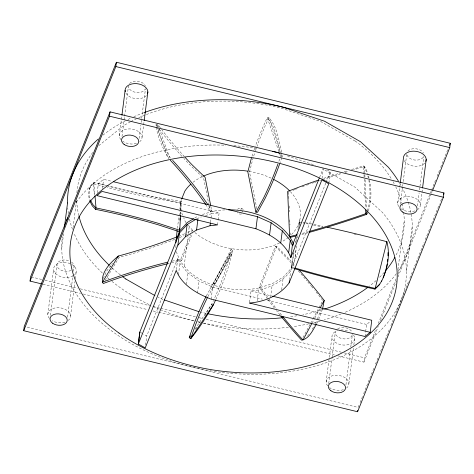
<?xml version="1.0" encoding="UTF-8"?>
<svg xmlns="http://www.w3.org/2000/svg" width="474" height="474" viewBox="0 0 474 474"><rect width="100%" height="100%" fill="white"/><g stroke="black" fill="none" stroke-linecap="round" stroke-linejoin="round"><path stroke-width="0.36" stroke-dasharray="2.37 1.78" d="M180.179 214.343L180.766 202.783L181.222 201.403L159.128 197.806A650.121 537.054 2.9 0 1 108.143 186.158M180.57 214.408L181.222 201.403M47.791 314.517L53.592 269.214M50.481 315.37L56.916 265.084M61.739 248.269L63.611 233.658M73.067 227.644L76.521 200.68M67.592 317.23L72.907 275.69M73.47 271.318L74.122 266.216M70.543 316.016L74.939 281.675M75.313 278.753L76.344 270.713M97.211 192.746L98.391 183.521L103.575 179.332L111.485 181.252M102.396 188.563L103.575 179.332M119.306 135.724L121.925 115.265M121.996 136.577L124.046 120.544M124.141 119.815L124.514 116.9M124.603 116.171L128.43 86.292A8.645 5.67 7.3 0 0 135.997 92.43A8.645 5.67 7.3 0 0 145.364 88.875M139.101 138.438L140.784 125.32M141.157 122.405L145.447 88.881M142.058 137.223L143.551 125.527M143.646 124.798L144.114 121.148M145.595 345.09L146.774 335.859M177.4 228.373L179.528 211.765M179.901 208.88L180.914 200.94L181.459 199.578M176.34 269.659L177.797 258.3L179.895 263.443L187.858 272.941L199.039 281.005L212.672 287.09L262.294 299.135M178.443 274.802L179.895 263.443M184.167 266.044L187.965 236.449M188.338 233.564L189.262 226.347M186.401 284.305L187.858 272.941M197.492 293.074L199.039 281.005M210.492 222.188L210.948 218.638M211.037 217.927L211.582 213.667L219.124 212.82L218.212 219.924M217.578 224.889L218.123 220.635M211.126 299.159L212.672 287.09M240.887 210.403L241.165 208.246A2.88 0.361 -76.4 0 1 240.934 209.567M249.579 302.317L251.03 290.959C266.192 289.798 281.568 283.292 290.71 270.749L325.905 182.751M257.21 300.765L258.573 290.112M270.601 297.18L272.052 285.822M281.651 289.869L283.014 279.216M289.525 279.98L290.71 270.749M176.251 251.658L180.197 261.304L188.16 270.802A60.251 39.514 7.3 0 0 258.881 287.961L272.36 283.665L283.316 277.059L291.006 268.586L294.905 258.834L296.57 245.84M297.589 237.901L298.14 233.569M299.064 226.347L299.989 219.13M322.053 178.473L323.327 168.537M328.855 183.112L330.307 171.754L327.179 169.965M326.148 382.08L331.942 336.777M328.737 383.662L332.001 358.154M332.096 357.426L335.272 332.647M345.943 384.793L350.422 349.812M350.796 346.897L352.472 333.779M348.894 383.579L353.48 347.774M353.853 344.853L354.694 338.276M365.033 336.516L365.578 332.256M365.667 331.545L366.58 324.447L370.609 321.194M338.039 355.844L363.943 362.13L364.5 357.817L375.497 330.313M397.656 203.287L399.623 187.941M399.718 187.212L400.275 182.828M400.346 204.14L402.586 186.649M402.675 185.921L402.864 184.463M403.238 181.548L406.781 153.854A8.645 5.67 7.3 0 0 414.347 159.993A8.645 5.67 7.3 0 0 423.715 156.438M397.947 269.676L404.198 220.848M406.461 271.033L412.262 225.731M417.458 206L419.135 192.882M419.508 189.967L419.881 187.052M419.976 186.323L423.797 156.444M420.408 204.786L421.907 193.09M421.996 192.361L422.464 188.711M293.726 268.485L291.16 267.697L293.975 251.848M295.503 243.203L296.528 237.438M297.933 229.517L299.586 221.607L298.691 226.649M291.16 267.697L294.218 251.866M296.007 241.781L296.771 237.456M215.836 299.497A625.822 416.871 27.3 0 0 229.197 264.314L232.876 249.591L231.306 248.862L227.627 263.585A625.822 416.871 27.3 0 1 213.715 299.959M107.485 185.986A650.121 537.054 2.9 0 1 93.805 182.217C88.437 186.697 87.66 194.879 89.888 201.177M90.096 187.277C88.679 191.324 88.964 195.786 90.344 199.797M321.129 308.941L317.07 320.074M322.344 309.433L318.463 319.956M103.255 278.546L106.632 271.146L112.457 263.378M367.19 210.977C370.763 201.237 370.502 190.518 368.861 180.416M368.31 210.983C372.131 199.554 371.48 186.91 368.363 175.386M171.469 262.809L181.53 260.795L180.724 259.444L190.607 234.387M191.674 231.679L192.207 230.323L193.019 231.673M181.53 260.795L192.213 233.706M267.543 299.07L259.183 287.155L275.329 246.379L276.727 246.261L289.697 259.616M267.632 297.228L260.582 287.031L276.727 246.261M177.797 258.3L146.733 335.959L143.604 334.17M319.571 177.448L322.871 169.2M326.183 182.063L330.307 171.754M378.246 323.44L396.4 278.06M398.047 273.936L431.322 190.738M431.601 190.05L435.997 179.048M437.099 176.298L439.576 170.113M440.672 167.363L448.374 148.107M363.943 362.13L378.246 326.379M380.444 320.88L396.394 280.999M398.047 276.875L431.322 193.676M431.595 192.989L432.146 191.614M358.972 405.371L358.148 407.433L24.974 326.562M360.074 402.622L362.545 396.436M363.647 393.681L374.371 366.87M375.473 364.115L377.95 357.929M379.046 355.18L389.77 328.364M390.872 325.614L393.349 319.423M394.445 316.673L396.922 310.488M397.2 309.8L401.045 300.172A172.88 113.375 7.3 0 0 382.482 212.459L354.73 187.023L322.604 168.726M401.324 299.485L408.748 280.922M409.85 278.173L412.872 270.607M413.15 269.919L424.147 242.415M425.249 239.666L428.271 232.106M428.549 231.419L439.546 203.915M440.648 201.166L442.023 197.723M89.633 188.658L90.593 186.632L93.342 183.598L93.799 182.217L94.883 194.719M315.346 323.689L316.537 321.313M316.745 323.564L317.93 321.194M206.326 295.894L230.583 252.553L209.834 289.205M207.902 296.623L232.159 253.288L211.41 289.934M231.306 248.862L213.738 282.895L215.309 283.624L232.876 249.591M302.981 337.571L310.292 323.943M310.642 323.298L312.727 319.405M313.077 318.753L318.647 308.373M318.996 307.727L322.824 300.587A650.121 338.282 21.6 0 0 314.837 290.473M312.034 323.173L314.469 318.635M314.819 317.983L319.695 308.9M312.248 329.306L314.458 325.466M105.151 280.418L119.116 257.4A625.822 496.13 21.5 0 0 174.811 239.376M204.75 315.856L211.742 304.112A625.822 416.871 27.3 0 0 213.436 300.557M194.98 329.169L211.742 304.112L213.318 304.847M195.809 329.282L197.237 327.238M307.691 335.586L308.598 334.437M98.776 145.69L123.477 125.746A164.555 107.912 7.3 0 1 130.232 121.931M194.725 218.016L198.381 215.812M196.882 218.692L201.468 216.885M157.498 124.046L156.017 124.84C157.054 136.518 162.701 147.402 167.974 157.718A625.822 467.204 -11.2 0 1 168.892 158.701M205.763 204.389L210.26 211.647L211.742 210.853L210.752 205.858M187.84 232.367L192.207 230.323M184.623 233.771L180.043 235.685M185.429 235.122L187.36 234.28M179.528 237.575L184.143 235.685M292.873 190.347L294.787 189.6M295.426 189.351L297.346 188.605M301.938 186.892L304.622 185.932M202.434 214.521L211.86 211.517A60.251 39.514 7.3 0 1 226.939 209.828M205.515 215.599L211.582 213.667M308.574 231.668L300.374 233.925M308.207 232.698L300.635 234.772M167.873 263.657L169.313 263.319M172.103 261.156L180.724 259.444M259.183 287.155L260.582 287.031M281.052 156.473L282.16 156.509L281.692 152.841M180.766 202.783L158.672 199.181A650.121 537.054 2.9 0 1 107.029 187.36M302.981 222.229L305.019 222.608M299.213 222.312L304.646 223.307M305.706 222.739L321.579 226.003A650.121 286.574 10.1 0 1 322.907 226.294M306.02 223.574L310.132 224.38M313.587 225.085L321.206 226.708A650.121 286.574 10.1 0 1 322.533 226.999M98.391 183.521L106.295 185.435M107.017 185.612L219.124 212.82M251.03 290.959L271.869 296.019M213.205 283.114L215.309 283.624M267.33 300.356L366.58 324.447M31.325 276.946L42.115 279.565M44.994 280.264L77.375 288.127M80.254 288.826L152.213 306.293M152.936 306.465L160.129 308.213M160.852 308.39L195.389 316.774M198.991 317.645L202.588 318.516M206.184 319.393L341.47 352.229M344.349 352.929L364.5 357.817M43.004 284.234L80.426 293.317M83.3 294.01L147.343 309.558M153.102 310.956L158.138 312.176M158.861 312.354L194.121 320.91M197.717 321.787L199.874 322.308M203.476 323.179L334.443 354.973M291.534 266.992L294.099 267.78M162.991 299.485L158.109 297.399M287.44 155.928L315.269 165.355M355.05 141.039L320.868 121.575L281.206 108.137A164.555 107.912 7.3 0 0 138.758 117.759M140.47 332.387L142.976 333.815M363.967 174.011L363.588 165.936C366.141 168.092 367.077 171.659 368.162 174.728M275.329 246.379L288.299 259.74A650.121 338.282 21.6 0 1 294.502 266.572M186.163 222.656L185.281 221.601L183.699 217.744M188.374 225.292L193.244 231.099M268.936 298.952L270.245 300.676A625.822 325.632 21.6 0 0 276.579 308.87M267.976 299.651L268.853 300.8A625.822 325.632 21.6 0 0 274.375 307.964M208.791 206.012L211.742 210.853M118.31 256.049L119.116 257.4M363.588 165.936L366.651 172.074M182.65 215.172L181.074 211.315L180.914 200.94M157.747 124.733L158.991 128.158M159.24 128.839L169.455 156.924A625.822 467.204 -11.2 0 1 170.83 158.399M281.212 153.736L268.942 117.671L267.277 117.611A625.822 375.965 -11.3 0 0 255.308 146.395M281.449 154.429L282.16 156.509M278.842 151.597L267.277 117.611C275.542 126.831 277.254 140.369 279.915 152.113M279.79 154.37L280.495 156.45L280.217 154.251M158.109 129.171C160.698 138.846 164.597 148.172 169.455 156.924L167.974 157.718L156.017 124.84A650.121 485.346 -11.2 0 0 158.488 128.122M367.883 176.032L368.304 177.91M256.837 208.667L249.496 172.009L253.075 158.079A625.822 375.965 -11.3 0 1 254.852 152.581M208.993 205.23L203.624 178.129L190.554 165.568A650.121 485.346 -11.2 0 1 183.853 158.434M209.129 205.941L210.26 211.647M281.58 152.172C278.913 140.423 277.207 126.89 268.942 117.671A625.822 375.965 -11.3 0 0 256.967 146.454M157.433 125.219L157.641 126.949M94.362 195.365L93.342 183.598A650.121 537.054 2.9 0 0 104.41 186.661M364.962 176.891L364.476 166.611A650.121 308.23 -2.5 0 0 353.711 169.787M365.099 179.824L366.443 208.447M364.002 174.746L364.174 178.414M364.204 179.148L365.519 207.037M288.536 192.118L288.82 198.677M289.14 205.959L289.395 211.789M289.744 219.806L289.969 224.907M290.319 232.918L290.414 235.104M175.907 245.485L175.949 248.252M401.105 300.184A173.081 113.505 7.3 0 1 191.212 366.876A173.081 113.505 7.3 0 1 62.42 236.71M406.905 254.888A173.081 113.505 7.3 0 1 398.018 271.3M396.288 273.717A173.081 113.505 7.3 0 1 344.539 312.538M341.108 313.978A173.081 113.505 7.3 0 1 324.269 319.879M320.181 321.046A173.081 113.505 7.3 0 1 313.201 322.835M308.93 323.807A173.081 113.505 7.3 0 1 292.879 326.657M288.441 327.238A173.081 113.505 7.3 0 1 203.34 323.031M200.514 322.397A173.081 113.505 7.3 0 1 197.711 321.739M76.403 202.09A173.081 113.505 7.3 0 1 225.725 145.222M233.771 145.672A173.081 113.505 7.3 0 1 256.292 148.273M403.629 212.334A164.354 107.782 7.3 0 1 395.512 256.203M384.124 272.479A164.354 107.782 7.3 0 1 379.247 277.628M376.125 280.567A164.354 107.782 7.3 0 1 369.359 286.219M323.795 309.321A164.354 107.782 7.3 0 1 302.868 314.695M297.032 315.773A164.354 107.782 7.3 0 1 288.915 316.999M206.131 313.379A164.354 107.782 7.3 0 1 201.124 312.248M355.139 140.979A164.354 107.782 7.3 0 1 391.565 179.148M393.035 181.661A164.354 107.782 7.3 0 1 394.415 184.185M395.701 186.715A164.354 107.782 7.3 0 1 401.804 203.02M401.988 203.737A164.354 107.782 7.3 0 1 403.534 211.623M194.133 320.857A173.081 113.505 7.3 0 1 159.857 309.433M159.193 309.155A173.081 113.505 7.3 0 1 151.804 305.878M149.061 304.581A173.081 113.505 7.3 0 1 111.959 281.402M109.032 278.99A173.081 113.505 7.3 0 1 105.619 276.028M102.337 273.006A173.081 113.505 7.3 0 1 73.861 232.888M72.504 229.38A173.081 113.505 7.3 0 1 69.382 218.68M68.434 213.65A173.081 113.505 7.3 0 1 67.752 207.926M130.865 121.593A164.555 107.912 7.3 0 1 136.074 118.998M120.408 274.92A164.265 107.722 7.3 0 1 109.701 265.689M78.814 215.611A164.265 107.722 7.3 0 1 76.741 200.626M76.901 192.728A164.265 107.722 7.3 0 1 92.963 152.219M407.895 151.076A8.645 5.67 7.3 0 1 416.048 148.789A8.645 5.67 7.3 0 1 423.442 153.001M129.538 83.513A8.645 5.67 7.3 0 1 138.07 81.279A8.645 5.67 7.3 0 1 145.317 85.924M352.2 335.236A8.645 5.67 7.3 0 1 341.73 338.572A8.645 5.67 7.3 0 1 335.539 331.19M337.725 328.784A8.645 5.67 7.3 0 1 352.158 332.286M71.538 262.021A8.645 5.67 7.3 0 1 73.014 268.989M71.118 270.381A8.645 5.67 7.3 0 1 59.677 269.41A8.645 5.67 7.3 0 1 58.569 261.796A8.645 5.67 7.3 0 1 69.743 260.996M399.6 183.088A172.88 113.375 7.3 0 1 401.389 186.258M401.733 186.892A172.88 113.375 7.3 0 1 408.019 201.444M408.256 202.149A172.88 113.375 7.3 0 1 406.852 254.87M102.941 135.155A173.081 113.505 7.3 0 1 125.361 120.834M127.939 119.537A173.081 113.505 7.3 0 1 131.227 117.967M133.905 116.752A173.081 113.505 7.3 0 1 144.297 112.551M71.799 264.439A11.429 7.495 7.3 0 1 73.594 275.501M73.091 275.827A11.429 7.495 7.3 0 1 57.739 275.258A11.429 7.495 7.3 0 1 55.582 265.031A11.429 7.495 7.3 0 1 70.555 263.811M49.373 318.386A11.429 7.495 7.3 0 1 52.152 308.835A11.429 7.495 7.3 0 1 67.13 310.47A11.429 7.495 7.3 0 1 68.262 320.448M64.956 322.172A11.429 7.495 7.3 0 1 52.336 320.791M146.389 95.588A11.429 7.495 7.3 0 1 135.108 98.545A11.429 7.495 7.3 0 1 125.521 92.394M120.888 139.593A11.429 7.495 7.3 0 1 123.667 130.036A11.429 7.495 7.3 0 1 138.645 131.671A11.429 7.495 7.3 0 1 139.777 141.655M136.465 143.373A11.429 7.495 7.3 0 1 122.719 141.27M424.74 163.151A11.429 7.495 7.3 0 1 413.95 166.178A11.429 7.495 7.3 0 1 404.18 160.603M398.77 206.546A11.429 7.495 7.3 0 1 402.758 197.303A11.429 7.495 7.3 0 1 417.564 199.673A11.429 7.495 7.3 0 1 417.659 209.567M414.821 210.936A11.429 7.495 7.3 0 1 401.069 208.833M353.58 335.017A11.429 7.495 7.3 0 1 348.526 344.598A11.429 7.495 7.3 0 1 333.358 340.445A11.429 7.495 7.3 0 1 337.535 330.627M340.984 329.993A11.429 7.495 7.3 0 1 348.905 331.373M327.724 385.949A11.429 7.495 7.3 0 1 330.502 376.397A11.429 7.495 7.3 0 1 345.481 378.033A11.429 7.495 7.3 0 1 346.613 388.01M343.306 389.735A11.429 7.495 7.3 0 1 329.554 387.631M290.355 191.632A60.251 39.514 7.3 0 1 290.645 235.4M288.399 237.35A60.251 39.514 7.3 0 1 282.042 241.645M279.453 243.014A60.251 39.514 7.3 0 1 193.753 231.561M193.025 182.3A60.251 39.514 7.3 0 1 202.783 176.417M249.081 171.381A60.251 39.514 7.3 0 1 271.531 178.337M293.862 245.212A60.251 39.514 7.3 0 1 294.265 246.516M295.106 250.539A60.251 39.514 7.3 0 1 294.905 258.834M251.99 156.189A625.822 375.965 -11.3 0 1 253.187 152.521M253.809 150.685A625.822 375.965 -11.3 0 1 254.657 148.238M255.468 150.744A625.822 375.965 -11.3 0 1 256.316 148.291M281.734 157.777A650.121 390.564 -11.3 0 1 279.779 163.506M279.648 158.997A650.121 390.564 -11.3 0 1 278.564 162.179M354.356 234.28A650.121 286.574 10.1 0 1 356.341 234.76M323.718 178.337A650.121 308.23 -2.5 0 1 340.142 173.01M344.13 171.76A650.121 308.23 -2.5 0 1 347.466 170.735M351.477 169.514A650.121 308.23 -2.5 0 1 363.588 165.936M306.637 185.216A650.121 308.23 -2.5 0 1 311.086 183.645M312.36 183.195A650.121 308.23 -2.5 0 1 314.28 182.526M314.92 182.306A650.121 308.23 -2.5 0 1 316.845 181.643M319.423 180.76A650.121 308.23 -2.5 0 1 320.72 180.321M322.664 179.664A650.121 308.23 -2.5 0 1 341.037 173.685M345.025 172.441A650.121 308.23 -2.5 0 1 348.354 171.41M184.392 156.604A650.121 485.346 -11.2 0 1 161.64 129.509M160.384 127.873A650.121 485.346 -11.2 0 1 157.907 124.591M181.969 156.367A650.121 485.346 -11.2 0 1 159.317 129.212M289.697 259.616A650.121 338.282 21.6 0 1 294.952 265.399M280.104 315.145A625.822 325.632 21.6 0 1 276.401 310.529M281.503 315.02A625.822 325.632 21.6 0 1 278.611 311.43M298.247 270.802A650.121 338.282 21.6 0 1 306.927 280.886M307.822 281.953A650.121 338.282 21.6 0 1 310.92 285.68M311.359 286.213A650.121 338.282 21.6 0 1 313.972 289.407M242.498 211.511A2.88 1.89 7.3 0 1 241.912 211.771M237.675 209.36A2.88 1.89 7.3 0 1 240.425 208.133A2.88 1.89 7.3 0 1 243.215 209.727M241.633 213.934A2.88 1.89 7.3 0 1 237.415 212.5M242.647 211.404A2.88 1.89 7.3 0 1 242.937 211.884"/><path stroke-width="0.71" d="M179.415 229.517L179.492 228.071M179.889 220.126L180.002 217.957M95.576 209.336A625.822 516.98 2.9 0 1 158.298 224.824L179.308 231.685L179.764 230.305L180.535 215.131M387.957 255.853L387.975 252.583M196.272 219.059L187.141 224.563L179.445 233.03L139.848 332.031L138.337 344.006L145.228 347.928L176.251 270.37C181.844 285.241 197.06 293.673 211.126 299.159L365.033 336.516L370.218 332.333L371.758 320.264L272.591 296.191M23.7 330.704L24.251 326.39L110.057 111.87L443.948 192.912L443.397 197.225L357.592 411.746L23.7 330.704L109.5 116.183L110.057 111.87M41.564 283.885L30.052 281.088L30.603 276.775L116.408 62.254L450.3 143.296L449.749 147.61L432.697 190.24M64.452 227.082L67.539 202.967M30.052 281.088L115.852 66.567L116.408 62.254M121.925 115.265L125.106 90.421M144.209 120.414L147.852 91.92M139.848 332.031L138.301 344.1L177.898 245.099L179.445 233.03M175.866 242.718L177.128 230.536M177.898 245.099L185.595 236.633L187.141 224.563M185.595 236.633L196.556 230.026L197.919 219.379M196.556 230.026L210.035 225.737L210.403 222.899M370.218 332.333L249.484 303.028C264.646 301.867 280.021 295.361 289.164 282.818L328.76 183.823L321.876 179.895L290.811 257.548C285.218 242.676 270.002 234.245 255.936 228.764L257.483 216.695L113.642 181.779M269.57 234.843L271.116 222.774L257.483 216.695M280.75 242.907L282.297 230.838L271.116 222.774M288.713 252.405L290.26 240.336L282.297 230.838M290.811 257.548L292.357 245.479L319.292 178.135M289.164 282.818L289.436 280.691M357.592 411.746L357.781 410.312M400.275 182.828L403.457 157.984A11.429 7.495 7.3 0 1 416.202 151.36A11.429 7.495 7.3 0 1 425.848 161.409M422.559 187.977L426.209 159.483M387.495 261.322L387.768 259.242M299.645 270.678A650.121 338.282 21.6 0 1 324.216 300.469L322.711 308.207M386.132 268.906L387.128 264.089M385.943 269.564L383.193 277.811M251.416 158.02L247.837 171.949L255.895 212.204L257.554 212.263L265.067 198.464A650.121 390.564 -11.3 0 0 279.553 164.14M181.69 198.991L184.813 191.188A60.251 39.514 7.3 0 1 190.803 184.173M175.83 240.644L179.729 230.891L187.42 222.419L193.511 218.751M449.476 145.358L450.3 143.296M443.397 194.287L443.948 192.912M381.345 281.627C387.578 269.54 390.315 255.036 386.891 241.71A650.121 286.574 10.1 0 0 327.546 227.307M316.448 324.157C312.781 330.147 309.22 338.738 301.588 340.166A625.822 325.632 21.6 0 1 280.94 316.17M366.917 211.511L365.827 213.644A625.822 296.706 -2.5 0 1 309.836 231.312M367.54 212.719L366.722 214.325L365.827 213.644L365.655 209.976M386.517 242.415L386.891 241.71L375.011 289.134A625.822 275.862 10.1 0 1 312.271 273.765L294.372 268.681M311.685 323.825L302.987 340.048A625.822 325.632 21.6 0 1 282.753 316.561M320.388 307.602L324.216 300.469M215.563 300.089A625.822 416.871 27.3 0 1 213.318 304.841C206.581 316.514 199.489 328.109 190.826 338.46L189.25 337.731A650.121 433.064 27.3 0 1 206.024 296.505M255.895 212.204L263.408 198.41A650.121 390.564 -11.3 0 0 277.888 164.087M176.701 236.994L174.005 238.025A625.822 496.13 21.5 0 1 118.31 256.049L102.461 282.178L103.267 283.523A650.121 515.398 21.5 0 1 161.421 265.298L167.873 263.657M381.718 280.922L379.324 284.844L375.011 289.134M190.477 335.894L189.25 337.731L189.979 336.931M213.318 304.847L190.826 338.46A650.121 433.064 27.3 0 1 207.6 297.234M379.698 284.145L375.384 288.429A625.822 275.862 10.1 0 1 312.644 273.06L294.745 267.976M118.31 256.049C110.703 262.406 101.377 271.513 102.461 282.178A650.121 515.398 21.5 0 1 160.615 263.947L167.79 262.14M309.469 232.343L310.725 231.987A625.822 296.706 -2.5 0 0 366.716 214.319M297.21 234.743L289.62 236.615L287.641 191.443L305.748 184.54A650.121 308.23 -2.5 0 1 318.534 180.084M295.569 236.07L290.509 237.29L289.62 236.615M210.035 225.737L217.578 224.889L96.85 195.59L102.028 191.401L255.936 228.764M115.852 66.567L449.749 147.61M109.5 116.183L443.397 197.225M279.784 153.333L277 152.391A173.081 113.505 7.3 0 0 272.781 151.443M164.377 299.953L199.003 311.696M179.764 230.305L158.76 223.444A625.822 516.98 2.9 0 0 96.032 207.962L92.72 204.436L90.605 200.401M125.859 279.032L154.915 295.58M205.763 204.389L200.698 197.202A625.822 467.204 -11.2 0 0 170.267 160.182M208.021 204.804L202.179 196.408A625.822 467.204 -11.2 0 0 172.66 160.378M89.888 201.177L92.258 205.811L95.576 209.336L96.032 207.956L95.013 196.189M290.26 240.336L292.357 245.479M210.616 205.147L205.106 177.335L192.035 164.774A650.121 485.346 -11.2 0 1 185.334 157.635M98.391 138.947A173.081 113.505 7.3 0 0 72.895 173.816A173.081 113.505 7.3 0 0 67.509 202.967M144.297 112.551A173.081 113.505 7.3 0 1 282.788 107.124L324.548 121.231L360.524 141.72L388.283 167.156A172.88 113.375 7.3 0 1 398.462 181.198M67.628 217.827A173.081 113.505 7.3 0 0 67.095 219.112A173.081 113.505 7.3 0 0 66.567 220.475M394.818 257.465A164.354 107.782 7.3 0 1 386.079 270.192M367.569 287.57A164.354 107.782 7.3 0 1 324.524 309.089M283.049 317.693A164.354 107.782 7.3 0 1 207.576 313.687M125.871 279.026A164.265 107.722 7.3 0 1 122.813 276.769M109.174 265.185A164.265 107.722 7.3 0 1 78.992 216.328M125.296 91.743A11.429 7.495 7.3 0 1 136.862 83.673A11.429 7.495 7.3 0 1 147.497 93.846M203.459 176.109A60.251 39.514 7.3 0 1 247.677 171.15M273.433 179.273A60.251 39.514 7.3 0 1 289.839 191.093M228.344 209.81A60.251 39.514 7.3 0 1 293.637 244.56M124.105 144.416A8.645 5.67 7.3 0 0 138.461 142.81A8.645 5.67 7.3 0 0 127.82 135.131A8.645 5.67 7.3 0 0 124.105 144.416M330.947 390.777A8.645 5.67 7.3 0 0 345.297 389.166A8.645 5.67 7.3 0 0 334.656 381.493A8.645 5.67 7.3 0 0 330.947 390.777M52.596 323.215A8.645 5.67 7.3 0 0 66.947 321.603A8.645 5.67 7.3 0 0 56.305 313.93A8.645 5.67 7.3 0 0 52.596 323.215M118.98 333.026A164.425 107.829 7.3 0 0 392.057 302.442A164.425 107.829 7.3 0 0 189.612 156.432A164.425 107.829 7.3 0 0 118.98 333.026M402.462 211.979A8.645 5.67 7.3 0 0 416.812 210.373A8.645 5.67 7.3 0 0 406.171 202.694A8.645 5.67 7.3 0 0 402.462 211.979"/></g></svg>
